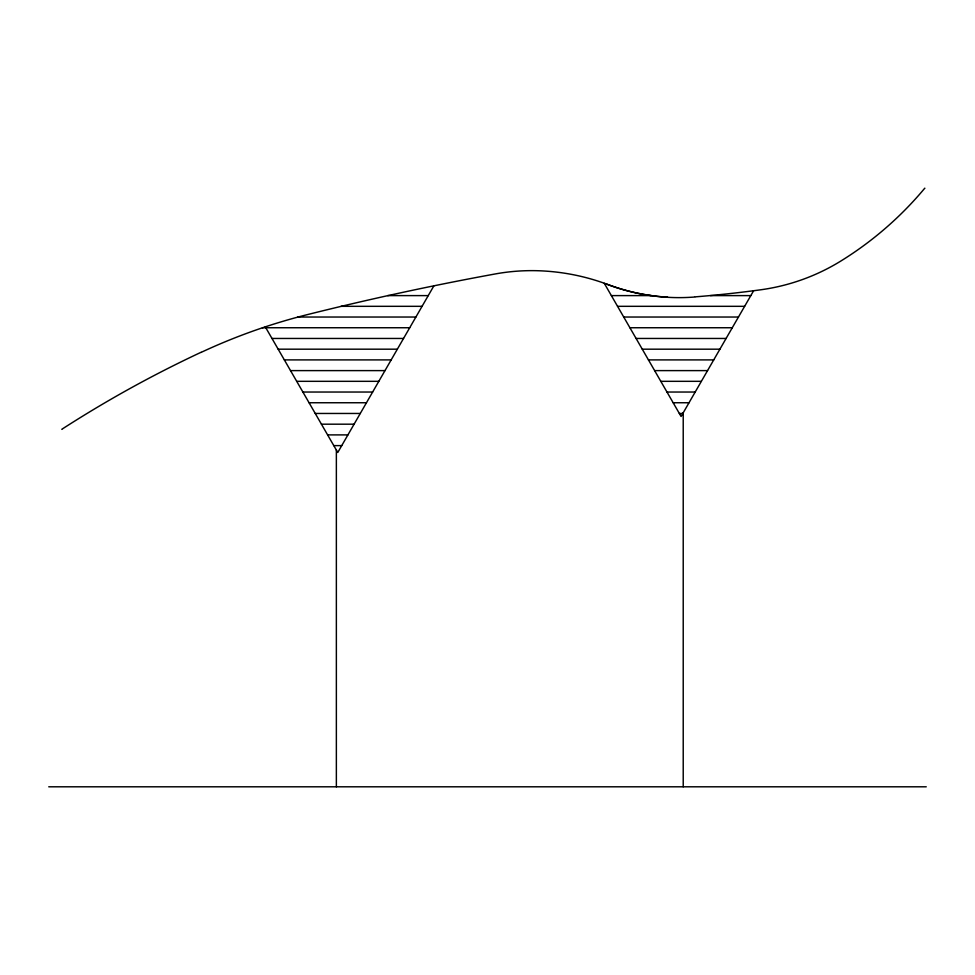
<?xml version="1.0" encoding="UTF-8"?>
<svg xmlns="http://www.w3.org/2000/svg" width="975" height="975" viewBox="0 0 975 975"><rect width="100%" height="100%" fill="white"/><g stroke="black" fill="none" stroke-linecap="round" stroke-linejoin="round"><path stroke-width="1.46" d="M924.861 188.26L924.775 188.199A346.357 346.357 0 0 1 841.023 260.922A205.615 205.615 0 0 1 760.598 289.807A1175.289 1175.289 0 0 1 694.736 296.9L694.748 297.009A198.242 198.242 0 0 1 667.546 297.29L667.546 297.18A203.873 203.873 0 0 1 606.633 284.091A217.888 217.888 0 0 0 545.683 271.111A203.483 203.483 0 0 0 495.263 273.951A2952.8 2952.8 0 0 0 307.235 314.657A589.071 589.071 0 0 0 201.094 352.389L201.057 352.292A1175.216 1175.216 0 0 0 61.815 429.28L61.864 429.366M606.596 284.2L606.633 284.091A203.982 203.982 0 0 0 667.546 297.29M433.924 285.772L337.764 452.497L265.261 326.808M753.59 290.794L681.086 416.483L604.268 283.286M387.721 295.608L428.244 295.608M611.374 295.608L651.093 295.608M710.397 295.608L750.811 295.608M341.104 306.321L422.065 306.321M617.553 306.321L744.632 306.321M297.875 317.033L415.886 317.033M623.732 317.033L738.453 317.033M262.433 327.746L409.707 327.746M629.911 327.746L732.274 327.746M271.988 338.459L403.528 338.459M636.09 338.459L726.095 338.459M278.168 349.184L397.349 349.184M642.269 349.184L719.916 349.184M284.347 359.897L391.17 359.897M648.448 359.897L713.724 359.897M290.526 370.61L384.991 370.61M654.627 370.61L707.545 370.61M296.717 381.322L378.812 381.322M660.806 381.322L701.366 381.322M302.896 392.035L372.633 392.035M666.985 392.035L695.187 392.035M309.075 402.748L366.454 402.748M673.177 402.748L689.008 402.748M315.254 413.461L360.275 413.461M679.356 413.461L682.829 413.461M321.433 424.186L354.096 424.186M327.612 434.899L347.917 434.899M333.791 445.612L341.737 445.612M48.75 786.801L926.25 786.801M683.219 412.778L683.219 786.801M336.363 450.084L336.363 786.801"/></g></svg>
